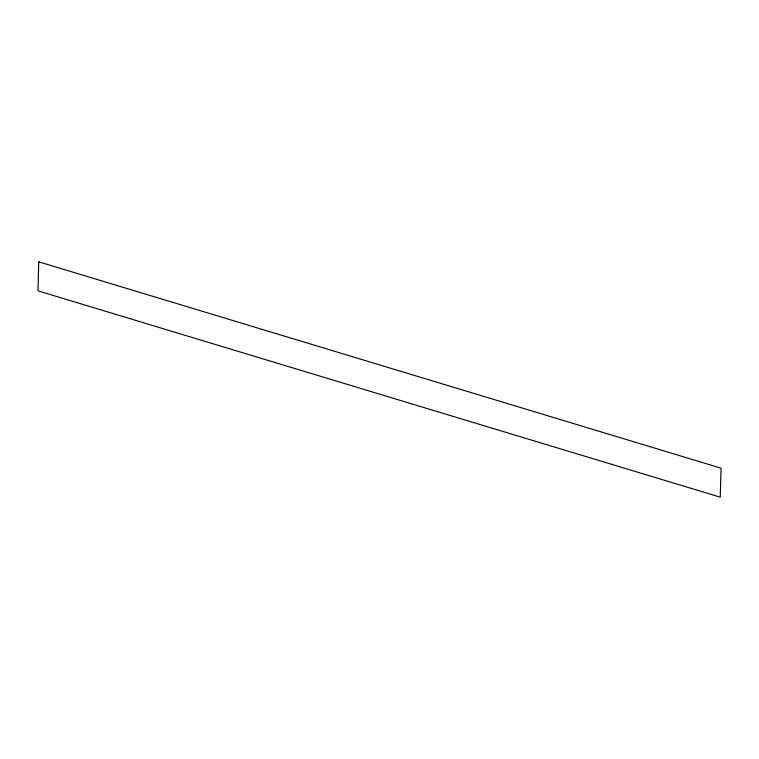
<?xml version="1.0" encoding="UTF-8"?>
<svg xmlns="http://www.w3.org/2000/svg" width="759" height="759" viewBox="0 0 759 759"><rect width="100%" height="100%" fill="white"/><g stroke="black" fill="none" stroke-linecap="round" stroke-linejoin="round"><path stroke-width="1.14" d="M38.756 261.827L37.95 290.83L720.244 497.173L721.05 468.17L38.756 261.827"/></g></svg>
